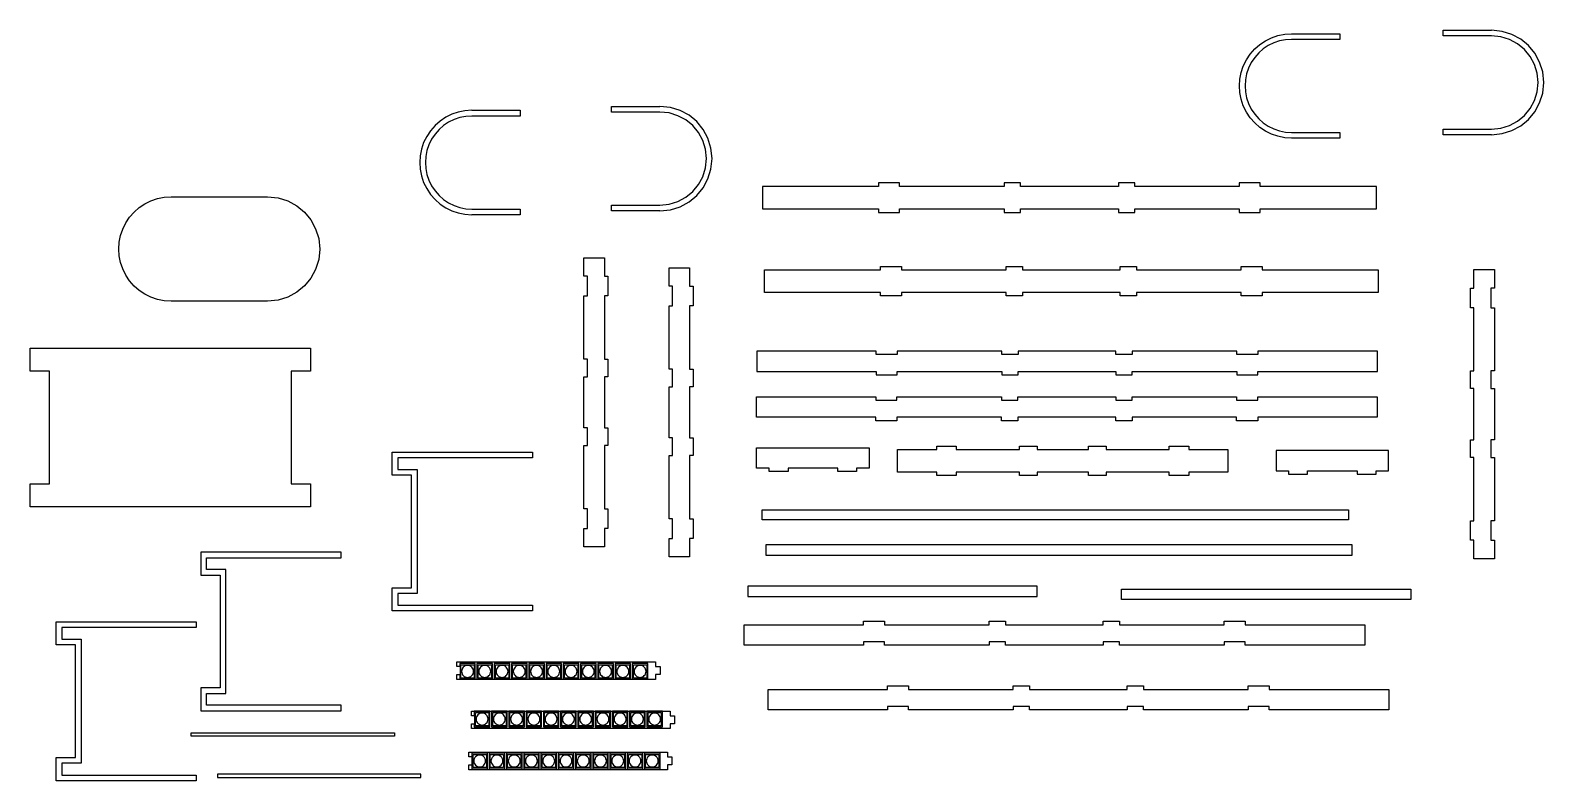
# Model space of a CAD drawing. Extents: x -1323 to 1705, y -706 to 926.
# Drawn here: x -1323 to 10, y 265 to 926 of the extents above; entities that cross this region are included whole.
import ezdxf

# ---------------------------------------------------------------- set-up
doc = ezdxf.new("R2010")
doc.units = 0
doc.layers.add('CAMADA_1', color=7, linetype='CONTINUOUS')

msp = doc.modelspace()

# ---------------------------------------------------------------- linework, layer by layer
at = {"layer": 'CAMADA_1'}
for points in [[(-212.5327, 917.9023), (-217.9607, 917.5419), (-223.2248, 916.4838), (-228.2651, 914.7624), (-233.022, 912.4122), (-237.4358, 909.4677), (-241.4467, 905.9633), (-244.9951, 901.9336), (-248.0212, 897.413), (-250.4231, 892.532), (-252.1388, 887.4442), (-253.1681, 882.2184), (-253.5113, 876.9237), (-253.1681, 871.629), (-252.1388, 866.4032), (-250.4231, 861.3154), (-248.0212, 856.4344), (-244.9951, 851.9138), (-241.4467, 847.8841), (-237.4358, 844.3797), (-233.022, 841.4352), (-228.2651, 839.085), (-223.2248, 837.3636), (-217.9607, 836.3055), (-212.5327, 835.9451), (-170.0369, 835.9451), (-170.0369, 830.9451), (-212.5327, 830.9451), (-218.623, 831.3494), (-224.5293, 832.5367), (-230.1847, 834.4681), (-235.522, 837.1051), (-240.4744, 840.4089), (-244.9747, 844.3408), (-248.956, 848.8622), (-252.3513, 853.9344), (-255.0463, 859.4109), (-256.9713, 865.1196), (-258.1263, 870.9829), (-258.5113, 876.9237), (-258.1263, 882.8645), (-256.9713, 888.7278), (-255.0463, 894.4365), (-252.3513, 899.913), (-248.956, 904.9852), (-244.9747, 909.5066), (-240.4744, 913.4385), (-235.522, 916.7423), (-230.1847, 919.3793), (-224.5293, 921.3107), (-218.623, 922.498), (-212.5327, 922.9023), (-170.0369, 922.9023), (-170.0369, 917.9022), (-212.5327, 917.9022)], [(-36.4374, 920.9022), (-78.9332, 920.9022), (-78.9332, 925.9024), (-36.4374, 925.9024)], [(-36.4374, 833.945), (-78.9332, 833.945), (-78.9332, 838.9451), (-36.4374, 838.9451), (-28.1788, 839.7776), (-20.4867, 842.1654), (-13.5259, 845.9436), (-7.4612, 850.9474), (-2.4574, 857.0121), (1.3208, 863.9729), (3.7086, 871.665), (4.5412, 879.9236), (3.7087, 888.1822), (1.3209, 895.8743), (-2.4573, 902.8351), (-7.4611, 908.8998), (-13.5258, 913.9037), (-20.4865, 917.6819), (-28.1786, 920.0697), (-36.4372, 920.9023)], [(-36.4374, 833.9451), (-27.1711, 834.8792), (-18.5405, 837.5583), (-10.7304, 841.7975), (-3.9257, 847.4119), (1.6887, 854.2166), (5.9279, 862.0267), (8.607, 870.6573), (9.5412, 879.9236), (8.6071, 889.1899), (5.9281, 897.8205), (1.6889, 905.6306), (-3.9255, 912.4353), (-10.7302, 918.0497), (-18.5403, 922.289), (-27.1709, 924.9681), (-36.4372, 925.9023)], [(-934.4899, 855.4242), (-940.5802, 855.0199), (-946.4865, 853.8326), (-952.1418, 851.9012), (-957.4792, 849.2642), (-962.4315, 845.9604), (-966.9318, 842.0285), (-970.9132, 837.5071), (-974.3085, 832.4349), (-977.0035, 826.9583), (-978.9285, 821.2497), (-980.0835, 815.3863), (-980.4685, 809.4456), (-980.0835, 803.5048), (-978.9285, 797.6414), (-977.0035, 791.9328), (-974.3085, 786.4563), (-970.9132, 781.3841), (-966.9318, 776.8627), (-962.4315, 772.9308), (-957.4792, 769.627), (-952.1418, 766.99), (-946.4865, 765.0586), (-940.5802, 763.8713), (-934.4899, 763.467)], [(-934.4898, 855.4242), (-891.994, 855.4242), (-891.994, 850.424), (-934.4898, 850.424)], [(-768.9519, 853.9317), (-811.4477, 853.9317), (-811.4477, 858.9318), (-768.9519, 858.9318)], [(-768.9519, 766.9745), (-759.6856, 767.9086), (-751.055, 770.5877), (-743.2449, 774.8269), (-736.4402, 780.4413), (-730.8258, 787.246), (-726.5866, 795.0561), (-723.9075, 803.6867), (-722.9733, 812.953), (-723.9074, 822.2193), (-726.5865, 830.8499), (-730.8257, 838.66), (-736.44, 845.4648), (-743.2447, 851.0792), (-751.0548, 855.3184), (-759.6854, 857.9975), (-768.9517, 858.9317)], [(-768.9519, 771.9745), (-760.6933, 772.807), (-753.0012, 775.1948), (-746.0404, 778.973), (-739.9757, 783.9768), (-734.9719, 790.0415), (-731.1937, 797.0023), (-728.8059, 804.6944), (-727.9733, 812.953), (-728.8058, 821.2116), (-731.1936, 828.9037), (-734.9718, 835.8645), (-739.9756, 841.9292), (-746.0403, 846.9331), (-753.001, 850.7113), (-760.6931, 853.0991), (-768.9517, 853.9317)], [(-934.4899, 850.4242), (-939.9179, 850.0638), (-945.1819, 849.0057), (-950.2222, 847.2843), (-954.9792, 844.9341), (-959.3929, 841.9896), (-963.4039, 838.4852), (-966.9523, 834.4555), (-969.9784, 829.9349), (-972.3803, 825.0539), (-974.096, 819.966), (-975.1253, 814.7403), (-975.4685, 809.4456), (-975.1253, 804.1509), (-974.096, 798.9251), (-972.3803, 793.8373), (-969.9784, 788.9563), (-966.9523, 784.4357), (-963.4039, 780.406), (-959.3929, 776.9016), (-954.9792, 773.9571), (-950.2222, 771.6069), (-945.1819, 769.8855), (-939.9179, 768.8274), (-934.4899, 768.467)], [(-1114.4849, 779.2894), (-1105.2186, 778.3552), (-1096.588, 775.6761), (-1088.7779, 771.4369), (-1081.9733, 765.8225), (-1076.3589, 759.0177), (-1072.1197, 751.2076), (-1069.4406, 742.577), (-1068.5065, 733.3107), (-1069.4407, 724.0444), (-1072.1198, 715.4138), (-1076.359, 707.6037), (-1081.9734, 700.7991), (-1088.7781, 695.1847), (-1096.5882, 690.9455), (-1105.2188, 688.2664), (-1114.4851, 687.3323), (-1199.4967, 687.3323), (-1205.587, 687.7366), (-1211.4933, 688.9239), (-1217.1487, 690.8553), (-1222.486, 693.4922), (-1227.4384, 696.796), (-1231.9387, 700.728), (-1235.9201, 705.2494), (-1239.3154, 710.3216), (-1242.0104, 715.7981), (-1243.9353, 721.5067), (-1245.0903, 727.3701), (-1245.4753, 733.3109), (-1245.0903, 739.2516), (-1243.9353, 745.115), (-1242.0104, 750.8236), (-1239.3154, 756.3001), (-1235.9201, 761.3723), (-1231.9387, 765.8937), (-1227.4384, 769.8257), (-1222.486, 773.1295), (-1217.1487, 775.7664), (-1211.4933, 777.6978), (-1205.587, 778.8851), (-1199.4967, 779.2894), (-1114.4851, 779.2894)], [(-934.4898, 768.4669), (-891.994, 768.4669), (-891.994, 763.4671), (-934.4898, 763.4671)], [(-768.9519, 766.9744), (-811.4477, 766.9744), (-811.4477, 771.9746), (-768.9519, 771.9746)], [(-945.2051, 358.588), (-944.6386, 358.588), (-944.6386, 365.588), (-945.2051, 365.588)], [(-932.3661, 315.2836), (-931.7997, 315.2836), (-931.7997, 322.2836), (-932.3661, 322.2836)], [(-934.4805, 279.0517), (-934.2081, 279.0517), (-934.2081, 286.0516), (-934.4805, 286.0516)]]:
    msp.add_lwpolyline(points, dxfattribs=at)
for points in [[(-576.3612, 768.5836), (-576.3612, 765.5835), (-557.8146, 765.5835), (-557.8146, 768.5836), (-465.7213, 768.5836), (-465.7213, 765.5835), (-451.3317, 765.5835), (-451.3317, 768.5836), (-365.1021, 768.5836), (-365.1021, 765.5835), (-350.7125, 765.5835), (-350.7125, 768.5836), (-258.6192, 768.5836), (-258.6192, 765.5835), (-240.0726, 765.5835), (-240.0726, 768.5836), (-137.8912, 768.5836), (-137.8912, 788.4811), (-240.0726, 788.4811), (-240.0726, 791.4812), (-258.6192, 791.4812), (-258.6192, 788.4811), (-350.7125, 788.4811), (-350.7125, 791.4812), (-365.1021, 791.4812), (-365.1021, 788.4811), (-451.3317, 788.4811), (-451.3317, 791.4812), (-465.7213, 791.4812), (-465.7213, 788.4811), (-557.8146, 788.4811), (-557.8146, 791.4812), (-576.3612, 791.4812), (-576.3612, 788.4811), (-678.5427, 788.4811), (-678.5427, 768.5836), (-576.3612, 768.5836)], [(-832.7687, 575.7651), (-835.7687, 575.7651), (-835.7687, 620.8838), (-832.7687, 620.8838), (-832.7687, 636.4362), (-835.7687, 636.4362), (-835.7687, 692.0983), (-832.7687, 692.0983), (-832.7687, 709.3417), (-835.7687, 709.3417), (-835.7687, 725.6826), (-817.7687, 725.6826), (-817.7687, 709.3417), (-814.7687, 709.3417), (-814.7687, 692.0983), (-817.7687, 692.0983), (-817.7687, 636.4362), (-814.7687, 636.4362), (-814.7687, 620.8838), (-817.7687, 620.8838), (-817.7687, 575.7651), (-814.7687, 575.7651), (-814.7687, 560.2127), (-817.7687, 560.2127), (-817.7687, 504.5507), (-814.7687, 504.5507), (-814.7687, 487.3074), (-817.7687, 487.3074), (-817.7687, 470.9664), (-835.7687, 470.9664), (-835.7687, 487.3074), (-832.7687, 487.3074), (-832.7687, 504.5507), (-835.7687, 504.5507), (-835.7687, 560.2127), (-832.7687, 560.2127), (-832.7687, 575.7651)], [(-757.7024, 566.9506), (-760.7024, 566.9506), (-760.7024, 612.0693), (-757.7024, 612.0693), (-757.7024, 627.6217), (-760.7024, 627.6217), (-760.7024, 683.2837), (-757.7024, 683.2837), (-757.7024, 700.5271), (-760.7024, 700.5271), (-760.7024, 716.8681), (-742.7025, 716.8681), (-742.7025, 700.5271), (-739.7024, 700.5271), (-739.7024, 683.2837), (-742.7025, 683.2837), (-742.7025, 627.6217), (-739.7024, 627.6217), (-739.7024, 612.0693), (-742.7025, 612.0693), (-742.7025, 566.9506), (-739.7024, 566.9506), (-739.7024, 551.3982), (-742.7025, 551.3982), (-742.7025, 495.7361), (-739.7024, 495.7361), (-739.7024, 478.4929), (-742.7025, 478.4929), (-742.7025, 462.1518), (-760.7024, 462.1518), (-760.7024, 478.4929), (-757.7024, 478.4929), (-757.7024, 495.7361), (-760.7024, 495.7361), (-760.7024, 551.3982), (-757.7024, 551.3982), (-757.7024, 566.9506)], [(-574.6565, 694.9791), (-676.838, 694.9791), (-676.838, 714.8765), (-574.6565, 714.8765), (-574.6565, 717.8766), (-556.1099, 717.8766), (-556.1099, 714.8765), (-464.0166, 714.8765), (-464.0166, 717.8766), (-449.627, 717.8766), (-449.627, 714.8765), (-363.3974, 714.8765), (-363.3974, 717.8766), (-349.0078, 717.8766), (-349.0078, 714.8765), (-256.9145, 714.8765), (-256.9145, 717.8766), (-238.3679, 717.8766), (-238.3679, 714.8765), (-136.1865, 714.8765), (-136.1865, 694.9791), (-238.3679, 694.9791), (-238.3679, 691.9791), (-256.9145, 691.9791), (-256.9145, 694.9791), (-349.0078, 694.9791), (-349.0078, 691.9791), (-363.3974, 691.9791), (-363.3974, 694.9791), (-449.627, 694.9791), (-449.627, 691.9791), (-464.0166, 691.9791), (-464.0166, 694.9791), (-556.1099, 694.9791), (-556.1099, 691.9791), (-574.6565, 691.9791), (-574.6565, 694.9791)], [(-36.9241, 549.7741), (-33.9241, 549.7741), (-33.9241, 494.112), (-36.9241, 494.112), (-36.9241, 476.8688), (-33.9241, 476.8688), (-33.9241, 460.5277), (-51.9241, 460.5277), (-51.9241, 476.8688), (-54.9241, 476.8688), (-54.9241, 494.112), (-51.9241, 494.112), (-51.9241, 549.7741), (-54.9241, 549.7741), (-54.9241, 565.3265), (-51.9241, 565.3265), (-51.9241, 610.4452), (-54.9241, 610.4452), (-54.9241, 625.9976), (-51.9241, 625.9976), (-51.9241, 681.6596), (-54.9241, 681.6596), (-54.9241, 698.903), (-51.9241, 698.903), (-51.9241, 715.2439), (-33.9241, 715.2439), (-33.9241, 698.903), (-36.9241, 698.903), (-36.9241, 681.6596), (-33.9241, 681.6596), (-33.9241, 625.9976), (-36.9241, 625.9976), (-36.9241, 610.4452), (-33.9241, 610.4452), (-33.9241, 565.3265), (-36.9241, 565.3265), (-36.9241, 549.7741)], [(-1323.4584, 506.2052), (-1323.4584, 526.5838), (-1306.4449, 526.5838), (-1306.4449, 625.7181), (-1323.4584, 625.7181), (-1323.4584, 646.0967), (-1076.5823, 646.0967), (-1076.5823, 625.7181), (-1093.5957, 625.7181), (-1093.5957, 526.5838), (-1076.5823, 526.5838), (-1076.5823, 506.2052), (-1323.4584, 506.2052)], [(-467.8308, 622.478), (-453.4412, 622.478), (-453.4412, 625.478), (-367.2116, 625.478), (-367.2116, 622.478), (-352.822, 622.478), (-352.822, 625.478), (-260.7287, 625.478), (-260.7287, 622.478), (-242.1821, 622.478), (-242.1821, 625.478), (-137.0007, 625.478), (-137.0007, 643.4781), (-242.1821, 643.4781), (-242.1821, 640.478), (-260.7287, 640.478), (-260.7287, 643.4781), (-352.822, 643.4781), (-352.822, 640.478), (-367.2116, 640.478), (-367.2116, 643.4781), (-453.4412, 643.4781), (-453.4412, 640.478), (-467.8308, 640.478), (-467.8308, 643.4781), (-559.9242, 643.4781), (-559.9242, 640.478), (-578.4707, 640.478), (-578.4707, 643.4781), (-683.6523, 643.4781), (-683.6523, 625.478), (-578.4707, 625.478), (-578.4707, 622.478), (-559.9242, 622.478), (-559.9242, 625.478), (-467.8308, 625.478), (-467.8308, 622.478)], [(-578.6888, 582.1287), (-578.6888, 585.1287), (-683.8703, 585.1287), (-683.8703, 603.1287), (-578.6888, 603.1287), (-578.6888, 600.1287), (-560.1422, 600.1287), (-560.1422, 603.1287), (-468.0489, 603.1287), (-468.0489, 600.1287), (-453.6593, 600.1287), (-453.6593, 603.1287), (-367.4297, 603.1287), (-367.4297, 600.1287), (-353.0401, 600.1287), (-353.0401, 603.1287), (-260.9467, 603.1287), (-260.9467, 600.1287), (-242.4001, 600.1287), (-242.4001, 603.1287), (-137.2187, 603.1287), (-137.2187, 585.1287), (-242.4001, 585.1287), (-242.4001, 582.1287), (-260.9467, 582.1287), (-260.9467, 585.1287), (-353.0401, 585.1287), (-353.0401, 582.1287), (-367.4297, 582.1287), (-367.4297, 585.1287), (-453.6593, 585.1287), (-453.6593, 582.1287), (-468.0489, 582.1287), (-468.0489, 585.1287), (-560.1422, 585.1287), (-560.1422, 582.1287), (-578.6888, 582.1287)], [(-1004.6103, 414.6134), (-1004.6103, 434.992), (-987.5968, 434.992), (-987.5968, 534.1264), (-1004.6103, 534.1264), (-1004.6103, 554.5049), (-881.1822, 554.5049), (-881.1822, 549.5049), (-999.6103, 549.5049), (-999.6103, 539.1264), (-982.5969, 539.1264), (-982.5969, 429.992), (-999.6103, 429.992), (-999.6103, 419.6134), (-881.1822, 419.6134), (-881.1822, 414.6134), (-1004.6103, 414.6134)], [(-683.7421, 558.3022), (-584.6077, 558.3022), (-584.6077, 540.3022), (-595.6292, 540.3022), (-595.6292, 537.3022), (-612.2924, 537.3022), (-612.2924, 540.3022), (-656.0573, 540.3022), (-656.0573, 537.3022), (-672.7205, 537.3022), (-672.7205, 540.3022), (-683.7421, 540.3022), (-683.7421, 558.3022)], [(-303.0844, 556.7293), (-268.6434, 556.7293), (-268.6434, 536.8318), (-303.0844, 536.8318), (-303.0844, 533.8317), (-320.3277, 533.8317), (-320.3277, 536.8318), (-375.9898, 536.8318), (-375.9898, 533.8317), (-391.5422, 533.8317), (-391.5422, 536.8318), (-436.6609, 536.8318), (-436.6609, 533.8317), (-452.2133, 533.8317), (-452.2133, 536.8318), (-507.8753, 536.8318), (-507.8753, 533.8317), (-525.1186, 533.8317), (-525.1186, 536.8318), (-559.5597, 536.8318), (-559.5597, 556.7293), (-525.1186, 556.7293), (-525.1186, 559.7292), (-507.8753, 559.7292), (-507.8753, 556.7293), (-452.2133, 556.7293), (-452.2133, 559.7292), (-436.6609, 559.7292), (-436.6609, 556.7293), (-391.5422, 556.7293), (-391.5422, 559.7292), (-375.9898, 559.7292), (-375.9898, 556.7293), (-320.3277, 556.7293), (-320.3277, 559.7292), (-303.0844, 559.7292), (-303.0844, 556.7293)], [(-226.1765, 555.972), (-226.1765, 537.972), (-215.1549, 537.972), (-215.1549, 534.972), (-198.4917, 534.972), (-198.4917, 537.972), (-154.7268, 537.972), (-154.7268, 534.972), (-138.0635, 534.972), (-138.0635, 537.972), (-127.042, 537.972), (-127.042, 555.972), (-226.1765, 555.972)], [(-678.9229, 503.7919), (-162.2712, 503.7919), (-162.2712, 494.7157), (-678.9229, 494.7157), (-678.9229, 503.7919)], [(-159.0878, 463.7084), (-159.0878, 472.7847), (-675.7394, 472.7847), (-675.7394, 463.7084), (-159.0878, 463.7084)], [(-1173.1826, 326.6407), (-1049.7545, 326.6407), (-1049.7545, 331.6407), (-1168.1826, 331.6407), (-1168.1826, 342.0193), (-1151.1691, 342.0193), (-1151.1691, 451.1537), (-1168.1826, 451.1537), (-1168.1826, 461.5322), (-1049.7545, 461.5322), (-1049.7545, 466.5322), (-1173.1826, 466.5322), (-1173.1826, 446.1537), (-1156.1692, 446.1537), (-1156.1692, 347.0193), (-1173.1826, 347.0193), (-1173.1826, 326.6407)], [(-691.5457, 427.2535), (-436.6294, 427.2535), (-436.6294, 436.3297), (-691.5457, 436.3297), (-691.5457, 427.2535)], [(-107.5399, 424.6195), (-362.4562, 424.6195), (-362.4562, 433.6957), (-107.5399, 433.6957), (-107.5399, 424.6195)], [(-1300.7293, 265.1543), (-1300.7293, 285.5329), (-1283.7159, 285.5329), (-1283.7159, 384.6674), (-1300.7293, 384.6674), (-1300.7293, 405.0458), (-1177.3013, 405.0458), (-1177.3013, 400.0458), (-1295.7293, 400.0458), (-1295.7293, 389.6674), (-1278.7159, 389.6674), (-1278.7159, 280.5329), (-1295.7293, 280.5329), (-1295.7293, 270.1543), (-1177.3013, 270.1543), (-1177.3013, 265.1543), (-1300.7293, 265.1543)], [(-571.0914, 384.5439), (-571.0914, 387.5439), (-589.6379, 387.5439), (-589.6379, 384.5439), (-694.8195, 384.5439), (-694.8195, 402.5439), (-589.6379, 402.5439), (-589.6379, 405.5439), (-571.0914, 405.5439), (-571.0914, 402.5439), (-478.998, 402.5439), (-478.998, 405.5439), (-464.6085, 405.5439), (-464.6085, 402.5439), (-378.3788, 402.5439), (-378.3788, 405.5439), (-363.9893, 405.5439), (-363.9893, 402.5439), (-271.896, 402.5439), (-271.896, 405.5439), (-253.3494, 405.5439), (-253.3494, 402.5439), (-148.1678, 402.5439), (-148.1678, 384.5439), (-253.3494, 384.5439), (-253.3494, 387.5439), (-271.896, 387.5439), (-271.896, 384.5439), (-363.9893, 384.5439), (-363.9893, 387.5439), (-378.3788, 387.5439), (-378.3788, 384.5439), (-464.6085, 384.5439), (-464.6085, 387.5439), (-478.998, 387.5439), (-478.998, 384.5439), (-571.0914, 384.5439)], [(-945.2051, 365.588), (-947.6387, 365.588), (-947.6387, 369.785), (-772.6387, 369.785), (-772.6387, 365.588), (-768.7671, 365.588), (-768.7671, 358.588), (-772.6387, 358.588), (-772.6387, 354.3911), (-947.6387, 354.3911), (-947.6387, 358.588), (-945.2051, 358.588), (-945.2051, 354.5556), (-931.4851, 354.5556), (-931.4851, 368.2755), (-945.2051, 368.2755), (-945.2051, 365.588)], [(-944.2051, 367.2756), (-932.4851, 367.2756), (-932.4851, 355.5555), (-944.2051, 355.5555), (-944.2051, 367.2756)], [(-933.09, 361.4156), (-933.1968, 362.4747), (-933.503, 363.4611), (-933.9875, 364.3538), (-934.6292, 365.1315), (-935.4069, 365.7732), (-936.2996, 366.2577), (-937.286, 366.5639), (-938.3451, 366.6707), (-939.4042, 366.5639), (-940.3906, 366.2577), (-941.2833, 365.7732), (-942.061, 365.1315), (-942.7027, 364.3538), (-943.1872, 363.4611), (-943.4934, 362.4747), (-943.6002, 361.4156), (-943.4934, 360.3565), (-943.1872, 359.3701), (-942.7027, 358.4774), (-942.061, 357.6997), (-941.2833, 357.058), (-940.3906, 356.5734), (-939.4042, 356.2672), (-938.3451, 356.1604), (-937.286, 356.2672), (-936.2996, 356.5734), (-935.4069, 357.0579), (-934.6292, 357.6996), (-933.9875, 358.4773), (-933.503, 359.37), (-933.1968, 360.3564), (-933.09, 361.4155)], [(-930.0051, 354.5556), (-916.2851, 354.5556), (-916.2851, 368.2755), (-930.0051, 368.2755), (-930.0051, 354.5556)], [(-929.0051, 367.2756), (-917.2851, 367.2756), (-917.2851, 355.5555), (-929.0051, 355.5555), (-929.0051, 367.2756)], [(-917.89, 361.4156), (-917.9968, 362.4747), (-918.303, 363.4611), (-918.7875, 364.3538), (-919.4292, 365.1315), (-920.2069, 365.7732), (-921.0996, 366.2577), (-922.086, 366.5639), (-923.1451, 366.6707), (-924.2042, 366.5639), (-925.1906, 366.2577), (-926.0833, 365.7732), (-926.861, 365.1315), (-927.5027, 364.3538), (-927.9872, 363.4611), (-928.2934, 362.4747), (-928.4002, 361.4156), (-928.2934, 360.3565), (-927.9872, 359.3701), (-927.5027, 358.4774), (-926.861, 357.6997), (-926.0833, 357.058), (-925.1906, 356.5734), (-924.2042, 356.2672), (-923.1451, 356.1604), (-922.086, 356.2672), (-921.0996, 356.5734), (-920.2069, 357.0579), (-919.4292, 357.6996), (-918.7875, 358.4773), (-918.303, 359.37), (-917.9968, 360.3564), (-917.89, 361.4155)], [(-914.8051, 354.5556), (-901.0851, 354.5556), (-901.0851, 368.2755), (-914.8051, 368.2755), (-914.8051, 354.5556)], [(-913.8051, 367.2756), (-902.0851, 367.2756), (-902.0851, 355.5555), (-913.8051, 355.5555), (-913.8051, 367.2756)], [(-902.69, 361.4156), (-902.7968, 362.4747), (-903.103, 363.4611), (-903.5875, 364.3538), (-904.2292, 365.1315), (-905.0069, 365.7732), (-905.8996, 366.2577), (-906.886, 366.5639), (-907.9451, 366.6707), (-909.0042, 366.5639), (-909.9906, 366.2577), (-910.8833, 365.7732), (-911.661, 365.1315), (-912.3027, 364.3538), (-912.7872, 363.4611), (-913.0934, 362.4747), (-913.2002, 361.4156), (-913.0934, 360.3565), (-912.7872, 359.3701), (-912.3027, 358.4774), (-911.661, 357.6997), (-910.8833, 357.058), (-909.9906, 356.5734), (-909.0042, 356.2672), (-907.9451, 356.1604), (-906.886, 356.2672), (-905.8996, 356.5734), (-905.0069, 357.0579), (-904.2292, 357.6996), (-903.5875, 358.4773), (-903.103, 359.37), (-902.7968, 360.3564), (-902.69, 361.4155)], [(-899.6051, 354.5556), (-885.8851, 354.5556), (-885.8851, 368.2755), (-899.6051, 368.2755), (-899.6051, 354.5556)], [(-886.8851, 367.2756), (-886.8851, 355.5555), (-898.6051, 355.5555), (-898.6051, 367.2756), (-886.8851, 367.2756)], [(-887.49, 361.4156), (-887.5968, 362.4747), (-887.903, 363.4611), (-888.3875, 364.3538), (-889.0292, 365.1315), (-889.8069, 365.7732), (-890.6996, 366.2577), (-891.686, 366.5639), (-892.7451, 366.6707), (-893.8042, 366.5639), (-894.7906, 366.2577), (-895.6833, 365.7732), (-896.461, 365.1315), (-897.1027, 364.3538), (-897.5872, 363.4611), (-897.8934, 362.4747), (-898.0002, 361.4156), (-897.8934, 360.3565), (-897.5872, 359.3701), (-897.1027, 358.4774), (-896.461, 357.6997), (-895.6833, 357.058), (-894.7906, 356.5734), (-893.8042, 356.2672), (-892.7451, 356.1604), (-891.686, 356.2672), (-890.6996, 356.5734), (-889.8069, 357.0579), (-889.0292, 357.6996), (-888.3875, 358.4773), (-887.903, 359.37), (-887.5968, 360.3564), (-887.49, 361.4155)], [(-884.4051, 354.5556), (-870.6851, 354.5556), (-870.6851, 368.2755), (-884.4051, 368.2755), (-884.4051, 354.5556)], [(-883.4051, 367.2756), (-871.6851, 367.2756), (-871.6851, 355.5555), (-883.4051, 355.5555), (-883.4051, 367.2756)], [(-872.29, 361.4156), (-872.3968, 362.4747), (-872.703, 363.4611), (-873.1875, 364.3538), (-873.8292, 365.1315), (-874.6069, 365.7732), (-875.4996, 366.2577), (-876.486, 366.5639), (-877.5451, 366.6707), (-878.6042, 366.5639), (-879.5906, 366.2577), (-880.4833, 365.7732), (-881.261, 365.1315), (-881.9027, 364.3538), (-882.3872, 363.4611), (-882.6934, 362.4747), (-882.8002, 361.4156), (-882.6934, 360.3565), (-882.3872, 359.3701), (-881.9027, 358.4774), (-881.261, 357.6997), (-880.4833, 357.058), (-879.5906, 356.5734), (-878.6042, 356.2672), (-877.5451, 356.1604), (-876.486, 356.2672), (-875.4996, 356.5734), (-874.6069, 357.0579), (-873.8292, 357.6996), (-873.1875, 358.4773), (-872.703, 359.37), (-872.3968, 360.3564), (-872.29, 361.4155)], [(-869.2051, 354.5556), (-855.4851, 354.5556), (-855.4851, 368.2755), (-869.2051, 368.2755), (-869.2051, 354.5556)], [(-856.4851, 367.2756), (-856.4851, 355.5555), (-868.2051, 355.5555), (-868.2051, 367.2756), (-856.4851, 367.2756)], [(-857.09, 361.4156), (-857.1968, 362.4747), (-857.503, 363.4611), (-857.9875, 364.3538), (-858.6292, 365.1315), (-859.4069, 365.7732), (-860.2996, 366.2577), (-861.286, 366.5639), (-862.3451, 366.6707), (-863.4042, 366.5639), (-864.3906, 366.2577), (-865.2833, 365.7732), (-866.061, 365.1315), (-866.7027, 364.3538), (-867.1872, 363.4611), (-867.4934, 362.4747), (-867.6002, 361.4156), (-867.4934, 360.3565), (-867.1872, 359.3701), (-866.7027, 358.4774), (-866.061, 357.6997), (-865.2833, 357.058), (-864.3906, 356.5734), (-863.4042, 356.2672), (-862.3451, 356.1604), (-861.286, 356.2672), (-860.2996, 356.5734), (-859.4069, 357.0579), (-858.6292, 357.6996), (-857.9875, 358.4773), (-857.503, 359.37), (-857.1968, 360.3564), (-857.09, 361.4155)], [(-854.0051, 354.5556), (-840.2851, 354.5556), (-840.2851, 368.2755), (-854.0051, 368.2755), (-854.0051, 354.5556)], [(-841.2851, 367.2756), (-841.2851, 355.5555), (-853.0051, 355.5555), (-853.0051, 367.2756), (-841.2851, 367.2756)], [(-841.89, 361.4156), (-841.9968, 362.4747), (-842.303, 363.4611), (-842.7875, 364.3538), (-843.4292, 365.1315), (-844.2069, 365.7732), (-845.0996, 366.2577), (-846.086, 366.5639), (-847.1451, 366.6707), (-848.2042, 366.5639), (-849.1906, 366.2577), (-850.0833, 365.7732), (-850.861, 365.1315), (-851.5027, 364.3538), (-851.9872, 363.4611), (-852.2934, 362.4747), (-852.4002, 361.4156), (-852.2934, 360.3565), (-851.9872, 359.3701), (-851.5027, 358.4774), (-850.861, 357.6997), (-850.0833, 357.058), (-849.1906, 356.5734), (-848.2042, 356.2672), (-847.1451, 356.1604), (-846.086, 356.2672), (-845.0996, 356.5734), (-844.2069, 357.0579), (-843.4292, 357.6996), (-842.7875, 358.4773), (-842.303, 359.37), (-841.9968, 360.3564), (-841.89, 361.4155)], [(-838.8051, 354.5556), (-825.0851, 354.5556), (-825.0851, 368.2755), (-838.8051, 368.2755), (-838.8051, 354.5556)], [(-826.0851, 367.2756), (-826.0851, 355.5555), (-837.8051, 355.5555), (-837.8051, 367.2756), (-826.0851, 367.2756)], [(-826.69, 361.4156), (-826.7968, 362.4747), (-827.103, 363.4611), (-827.5875, 364.3538), (-828.2292, 365.1315), (-829.0069, 365.7732), (-829.8996, 366.2577), (-830.886, 366.5639), (-831.9451, 366.6707), (-833.0042, 366.5639), (-833.9906, 366.2577), (-834.8833, 365.7732), (-835.661, 365.1315), (-836.3027, 364.3538), (-836.7872, 363.4611), (-837.0934, 362.4747), (-837.2002, 361.4156), (-837.0934, 360.3565), (-836.7872, 359.3701), (-836.3027, 358.4774), (-835.661, 357.6997), (-834.8833, 357.058), (-833.9906, 356.5734), (-833.0042, 356.2672), (-831.9451, 356.1604), (-830.886, 356.2672), (-829.8996, 356.5734), (-829.0069, 357.0579), (-828.2292, 357.6996), (-827.5875, 358.4773), (-827.103, 359.37), (-826.7968, 360.3564), (-826.69, 361.4155)], [(-823.6051, 354.5556), (-809.8851, 354.5556), (-809.8851, 368.2755), (-823.6051, 368.2755), (-823.6051, 354.5556)], [(-822.6051, 367.2756), (-810.8851, 367.2756), (-810.8851, 355.5555), (-822.6051, 355.5555), (-822.6051, 367.2756)], [(-811.49, 361.4156), (-811.5968, 362.4747), (-811.903, 363.4611), (-812.3875, 364.3538), (-813.0292, 365.1315), (-813.8069, 365.7732), (-814.6996, 366.2577), (-815.686, 366.5639), (-816.7451, 366.6707), (-817.8042, 366.5639), (-818.7906, 366.2577), (-819.6833, 365.7732), (-820.461, 365.1315), (-821.1027, 364.3538), (-821.5872, 363.4611), (-821.8934, 362.4747), (-822.0002, 361.4156), (-821.8934, 360.3565), (-821.5872, 359.3701), (-821.1027, 358.4774), (-820.461, 357.6997), (-819.6833, 357.058), (-818.7906, 356.5734), (-817.8042, 356.2672), (-816.7451, 356.1604), (-815.686, 356.2672), (-814.6996, 356.5734), (-813.8069, 357.0579), (-813.0292, 357.6996), (-812.3875, 358.4773), (-811.903, 359.37), (-811.5968, 360.3564), (-811.49, 361.4155)], [(-808.4051, 354.5556), (-794.6851, 354.5556), (-794.6851, 368.2755), (-808.4051, 368.2755), (-808.4051, 354.5556)], [(-795.6851, 367.2756), (-795.6851, 355.5555), (-807.4051, 355.5555), (-807.4051, 367.2756), (-795.6851, 367.2756)], [(-796.29, 361.4156), (-796.3968, 362.4747), (-796.703, 363.4611), (-797.1875, 364.3538), (-797.8292, 365.1315), (-798.6069, 365.7732), (-799.4996, 366.2577), (-800.486, 366.5639), (-801.5451, 366.6707), (-802.6042, 366.5639), (-803.5906, 366.2577), (-804.4833, 365.7732), (-805.261, 365.1315), (-805.9027, 364.3538), (-806.3872, 363.4611), (-806.6934, 362.4747), (-806.8002, 361.4156), (-806.6934, 360.3565), (-806.3872, 359.3701), (-805.9027, 358.4774), (-805.261, 357.6997), (-804.4833, 357.058), (-803.5906, 356.5734), (-802.6042, 356.2672), (-801.5451, 356.1604), (-800.486, 356.2672), (-799.4996, 356.5734), (-798.6069, 357.0579), (-797.8292, 357.6996), (-797.1875, 358.4773), (-796.703, 359.37), (-796.3968, 360.3564), (-796.29, 361.4155)], [(-793.2051, 354.5556), (-779.4851, 354.5556), (-779.4851, 368.2755), (-793.2051, 368.2755), (-793.2051, 354.5556)], [(-792.2051, 367.2756), (-780.4851, 367.2756), (-780.4851, 355.5555), (-792.2051, 355.5555), (-792.2051, 367.2756)], [(-781.09, 361.4156), (-781.1968, 362.4747), (-781.503, 363.4611), (-781.9875, 364.3538), (-782.6292, 365.1315), (-783.4069, 365.7732), (-784.2996, 366.2577), (-785.286, 366.5639), (-786.3451, 366.6707), (-787.4042, 366.5639), (-788.3906, 366.2577), (-789.2833, 365.7732), (-790.061, 365.1315), (-790.7027, 364.3538), (-791.1872, 363.4611), (-791.4934, 362.4747), (-791.6002, 361.4156), (-791.4934, 360.3565), (-791.1872, 359.3701), (-790.7027, 358.4774), (-790.061, 357.6997), (-789.2833, 357.058), (-788.3906, 356.5734), (-787.4042, 356.2672), (-786.3451, 356.1604), (-785.286, 356.2672), (-784.2996, 356.5734), (-783.4069, 357.0579), (-782.6292, 357.6996), (-781.9875, 358.4773), (-781.503, 359.37), (-781.1968, 360.3564), (-781.09, 361.4155)], [(-443.4485, 327.6121), (-443.4485, 330.612), (-457.8381, 330.612), (-457.8381, 327.6121), (-549.9314, 327.6121), (-549.9314, 330.612), (-568.478, 330.612), (-568.478, 327.6121), (-673.6595, 327.6121), (-673.6595, 345.6121), (-568.478, 345.6121), (-568.478, 348.612), (-549.9314, 348.612), (-549.9314, 345.6121), (-457.8381, 345.6121), (-457.8381, 348.612), (-443.4485, 348.612), (-443.4485, 345.6121), (-357.2188, 345.6121), (-357.2188, 348.612), (-342.8293, 348.612), (-342.8293, 345.6121), (-250.736, 345.6121), (-250.736, 348.612), (-232.1894, 348.612), (-232.1894, 345.6121), (-127.0079, 345.6121), (-127.0079, 327.6121), (-232.1894, 327.6121), (-232.1894, 330.612), (-250.736, 330.612), (-250.736, 327.6121), (-342.8293, 327.6121), (-342.8293, 330.612), (-357.2188, 330.612), (-357.2188, 327.6121), (-443.4485, 327.6121)], [(-934.7997, 315.2836), (-932.3661, 315.2836), (-932.3661, 312.596), (-918.6461, 312.596), (-918.6461, 326.316), (-932.3661, 326.316), (-932.3661, 322.2836), (-934.7997, 322.2836), (-934.7997, 326.4805), (-759.7996, 326.4805), (-759.7996, 322.2836), (-755.9281, 322.2836), (-755.9281, 315.2836), (-759.7996, 315.2836), (-759.7996, 311.0867), (-934.7997, 311.0867), (-934.7997, 315.2836)], [(-919.6461, 325.3161), (-919.6461, 313.596), (-931.3661, 313.596), (-931.3661, 325.3161), (-919.6461, 325.3161)], [(-920.2509, 319.456), (-920.3577, 320.5151), (-920.6639, 321.5016), (-921.1484, 322.3942), (-921.7901, 323.172), (-922.5679, 323.8137), (-923.4605, 324.2982), (-924.447, 324.6044), (-925.5061, 324.7112), (-926.5652, 324.6044), (-927.5516, 324.2982), (-928.4443, 323.8137), (-929.222, 323.172), (-929.8637, 322.3942), (-930.3482, 321.5016), (-930.6544, 320.5151), (-930.7612, 319.456), (-930.6544, 318.3969), (-930.3482, 317.4105), (-929.8637, 316.5178), (-929.222, 315.7401), (-928.4443, 315.0984), (-927.5516, 314.6139), (-926.5652, 314.3077), (-925.5061, 314.2009), (-924.447, 314.3077), (-923.4606, 314.6139), (-922.5679, 315.0984), (-921.7902, 315.7401), (-921.1485, 316.5178), (-920.6639, 317.4105), (-920.3577, 318.3969), (-920.2509, 319.456)], [(-903.4461, 326.316), (-917.1661, 326.316), (-917.1661, 312.596), (-903.4461, 312.596), (-903.4461, 326.316)], [(-904.4461, 325.3161), (-904.4461, 313.596), (-916.1661, 313.596), (-916.1661, 325.3161), (-904.4461, 325.3161)], [(-905.0509, 319.456), (-905.1577, 320.5151), (-905.4639, 321.5016), (-905.9484, 322.3942), (-906.5901, 323.172), (-907.3679, 323.8137), (-908.2605, 324.2982), (-909.247, 324.6044), (-910.3061, 324.7112), (-911.3652, 324.6044), (-912.3516, 324.2982), (-913.2443, 323.8137), (-914.022, 323.172), (-914.6637, 322.3942), (-915.1482, 321.5016), (-915.4544, 320.5151), (-915.5612, 319.456), (-915.4544, 318.3969), (-915.1482, 317.4105), (-914.6637, 316.5178), (-914.022, 315.7401), (-913.2443, 315.0984), (-912.3516, 314.6139), (-911.3652, 314.3077), (-910.3061, 314.2009), (-909.247, 314.3077), (-908.2606, 314.6139), (-907.3679, 315.0984), (-906.5902, 315.7401), (-905.9485, 316.5178), (-905.4639, 317.4105), (-905.1577, 318.3969), (-905.0509, 319.456)], [(-888.2461, 326.316), (-901.9661, 326.316), (-901.9661, 312.596), (-888.2461, 312.596), (-888.2461, 326.316)], [(-889.2461, 325.3161), (-889.2461, 313.596), (-900.9661, 313.596), (-900.9661, 325.3161), (-889.2461, 325.3161)], [(-889.8509, 319.456), (-889.9577, 320.5151), (-890.2639, 321.5016), (-890.7484, 322.3942), (-891.3901, 323.172), (-892.1679, 323.8137), (-893.0605, 324.2982), (-894.047, 324.6044), (-895.1061, 324.7112), (-896.1652, 324.6044), (-897.1516, 324.2982), (-898.0443, 323.8137), (-898.822, 323.172), (-899.4637, 322.3942), (-899.9482, 321.5016), (-900.2544, 320.5151), (-900.3612, 319.456), (-900.2544, 318.3969), (-899.9482, 317.4105), (-899.4637, 316.5178), (-898.822, 315.7401), (-898.0443, 315.0984), (-897.1516, 314.6139), (-896.1652, 314.3077), (-895.1061, 314.2009), (-894.047, 314.3077), (-893.0606, 314.6139), (-892.1679, 315.0984), (-891.3902, 315.7401), (-890.7485, 316.5178), (-890.2639, 317.4105), (-889.9577, 318.3969), (-889.8509, 319.456)], [(-873.0461, 326.316), (-886.7661, 326.316), (-886.7661, 312.596), (-873.0461, 312.596), (-873.0461, 326.316)], [(-885.7661, 325.3161), (-874.0461, 325.3161), (-874.0461, 313.596), (-885.7661, 313.596), (-885.7661, 325.3161)], [(-874.6509, 319.456), (-874.7577, 320.5151), (-875.0639, 321.5016), (-875.5484, 322.3942), (-876.1901, 323.172), (-876.9679, 323.8137), (-877.8605, 324.2982), (-878.847, 324.6044), (-879.9061, 324.7112), (-880.9652, 324.6044), (-881.9516, 324.2982), (-882.8443, 323.8137), (-883.622, 323.172), (-884.2637, 322.3942), (-884.7482, 321.5016), (-885.0544, 320.5151), (-885.1612, 319.456), (-885.0544, 318.3969), (-884.7482, 317.4105), (-884.2637, 316.5178), (-883.622, 315.7401), (-882.8443, 315.0984), (-881.9516, 314.6139), (-880.9652, 314.3077), (-879.9061, 314.2009), (-878.847, 314.3077), (-877.8606, 314.6139), (-876.9679, 315.0984), (-876.1902, 315.7401), (-875.5485, 316.5178), (-875.0639, 317.4105), (-874.7577, 318.3969), (-874.6509, 319.456)], [(-857.8461, 326.316), (-871.5661, 326.316), (-871.5661, 312.596), (-857.8461, 312.596), (-857.8461, 326.316)], [(-870.5661, 325.3161), (-858.8461, 325.3161), (-858.8461, 313.596), (-870.5661, 313.596), (-870.5661, 325.3161)], [(-859.4509, 319.456), (-859.5577, 320.5151), (-859.8639, 321.5016), (-860.3484, 322.3942), (-860.9901, 323.172), (-861.7679, 323.8137), (-862.6605, 324.2982), (-863.647, 324.6044), (-864.7061, 324.7112), (-865.7652, 324.6044), (-866.7516, 324.2982), (-867.6443, 323.8137), (-868.422, 323.172), (-869.0637, 322.3942), (-869.5482, 321.5016), (-869.8544, 320.5151), (-869.9612, 319.456), (-869.8544, 318.3969), (-869.5482, 317.4105), (-869.0637, 316.5178), (-868.422, 315.7401), (-867.6443, 315.0984), (-866.7516, 314.6139), (-865.7652, 314.3077), (-864.7061, 314.2009), (-863.647, 314.3077), (-862.6606, 314.6139), (-861.7679, 315.0984), (-860.9902, 315.7401), (-860.3485, 316.5178), (-859.8639, 317.4105), (-859.5577, 318.3969), (-859.4509, 319.456)], [(-842.6461, 326.316), (-856.3661, 326.316), (-856.3661, 312.596), (-842.6461, 312.596), (-842.6461, 326.316)], [(-855.3661, 325.3161), (-843.6461, 325.3161), (-843.6461, 313.596), (-855.3661, 313.596), (-855.3661, 325.3161)], [(-844.2509, 319.456), (-844.3577, 320.5151), (-844.6639, 321.5016), (-845.1484, 322.3942), (-845.7901, 323.172), (-846.5679, 323.8137), (-847.4605, 324.2982), (-848.447, 324.6044), (-849.5061, 324.7112), (-850.5652, 324.6044), (-851.5516, 324.2982), (-852.4443, 323.8137), (-853.222, 323.172), (-853.8637, 322.3942), (-854.3482, 321.5016), (-854.6544, 320.5151), (-854.7612, 319.456), (-854.6544, 318.3969), (-854.3482, 317.4105), (-853.8637, 316.5178), (-853.222, 315.7401), (-852.4443, 315.0984), (-851.5516, 314.6139), (-850.5652, 314.3077), (-849.5061, 314.2009), (-848.447, 314.3077), (-847.4606, 314.6139), (-846.5679, 315.0984), (-845.7902, 315.7401), (-845.1485, 316.5178), (-844.6639, 317.4105), (-844.3577, 318.3969), (-844.2509, 319.456)], [(-827.4461, 326.316), (-841.1661, 326.316), (-841.1661, 312.596), (-827.4461, 312.596), (-827.4461, 326.316)], [(-840.1661, 325.3161), (-828.4461, 325.3161), (-828.4461, 313.596), (-840.1661, 313.596), (-840.1661, 325.3161)], [(-829.0509, 319.456), (-829.1577, 320.5151), (-829.4639, 321.5016), (-829.9484, 322.3942), (-830.5901, 323.172), (-831.3679, 323.8137), (-832.2605, 324.2982), (-833.247, 324.6044), (-834.3061, 324.7112), (-835.3652, 324.6044), (-836.3516, 324.2982), (-837.2443, 323.8137), (-838.022, 323.172), (-838.6637, 322.3942), (-839.1482, 321.5016), (-839.4544, 320.5151), (-839.5612, 319.456), (-839.4544, 318.3969), (-839.1482, 317.4105), (-838.6637, 316.5178), (-838.022, 315.7401), (-837.2443, 315.0984), (-836.3516, 314.6139), (-835.3652, 314.3077), (-834.3061, 314.2009), (-833.247, 314.3077), (-832.2606, 314.6139), (-831.3679, 315.0984), (-830.5902, 315.7401), (-829.9485, 316.5178), (-829.4639, 317.4105), (-829.1577, 318.3969), (-829.0509, 319.456)], [(-812.2461, 326.316), (-825.9661, 326.316), (-825.9661, 312.596), (-812.2461, 312.596), (-812.2461, 326.316)], [(-824.9661, 325.3161), (-813.2461, 325.3161), (-813.2461, 313.596), (-824.9661, 313.596), (-824.9661, 325.3161)], [(-813.8509, 319.456), (-813.9577, 320.5151), (-814.2639, 321.5016), (-814.7484, 322.3942), (-815.3901, 323.172), (-816.1679, 323.8137), (-817.0605, 324.2982), (-818.047, 324.6044), (-819.1061, 324.7112), (-820.1652, 324.6044), (-821.1516, 324.2982), (-822.0443, 323.8137), (-822.822, 323.172), (-823.4637, 322.3942), (-823.9482, 321.5016), (-824.2544, 320.5151), (-824.3612, 319.456), (-824.2544, 318.3969), (-823.9482, 317.4105), (-823.4637, 316.5178), (-822.822, 315.7401), (-822.0443, 315.0984), (-821.1516, 314.6139), (-820.1652, 314.3077), (-819.1061, 314.2009), (-818.047, 314.3077), (-817.0606, 314.6139), (-816.1679, 315.0984), (-815.3902, 315.7401), (-814.7485, 316.5178), (-814.2639, 317.4105), (-813.9577, 318.3969), (-813.8509, 319.456)], [(-797.046, 326.316), (-810.7661, 326.316), (-810.7661, 312.596), (-797.046, 312.596), (-797.046, 326.316)], [(-798.0461, 325.3161), (-798.0461, 313.596), (-809.7661, 313.596), (-809.7661, 325.3161), (-798.0461, 325.3161)], [(-798.6509, 319.456), (-798.7577, 320.5151), (-799.0639, 321.5016), (-799.5484, 322.3942), (-800.1901, 323.172), (-800.9679, 323.8137), (-801.8605, 324.2982), (-802.847, 324.6044), (-803.9061, 324.7112), (-804.9652, 324.6044), (-805.9516, 324.2982), (-806.8443, 323.8137), (-807.622, 323.172), (-808.2637, 322.3942), (-808.7482, 321.5016), (-809.0544, 320.5151), (-809.1612, 319.456), (-809.0544, 318.3969), (-808.7482, 317.4105), (-808.2637, 316.5178), (-807.622, 315.7401), (-806.8443, 315.0984), (-805.9516, 314.6139), (-804.9652, 314.3077), (-803.9061, 314.2009), (-802.847, 314.3077), (-801.8606, 314.6139), (-800.9679, 315.0984), (-800.1902, 315.7401), (-799.5485, 316.5178), (-799.0639, 317.4105), (-798.7577, 318.3969), (-798.6509, 319.456)], [(-781.8461, 326.316), (-795.5661, 326.316), (-795.5661, 312.596), (-781.8461, 312.596), (-781.8461, 326.316)], [(-794.5661, 325.3161), (-782.8461, 325.3161), (-782.8461, 313.596), (-794.5661, 313.596), (-794.5661, 325.3161)], [(-783.4509, 319.456), (-783.5577, 320.5151), (-783.8639, 321.5016), (-784.3484, 322.3942), (-784.9901, 323.172), (-785.7679, 323.8137), (-786.6605, 324.2982), (-787.647, 324.6044), (-788.7061, 324.7112), (-789.7652, 324.6044), (-790.7516, 324.2982), (-791.6443, 323.8137), (-792.422, 323.172), (-793.0637, 322.3942), (-793.5482, 321.5016), (-793.8544, 320.5151), (-793.9612, 319.456), (-793.8544, 318.3969), (-793.5482, 317.4105), (-793.0637, 316.5178), (-792.422, 315.7401), (-791.6443, 315.0984), (-790.7516, 314.6139), (-789.7652, 314.3077), (-788.7061, 314.2009), (-787.647, 314.3077), (-786.6606, 314.6139), (-785.7679, 315.0984), (-784.9902, 315.7401), (-784.3485, 316.5178), (-783.8639, 317.4105), (-783.5577, 318.3969), (-783.4509, 319.456)], [(-766.6461, 326.316), (-780.3661, 326.316), (-780.3661, 312.596), (-766.6461, 312.596), (-766.6461, 326.316)], [(-779.3661, 325.3161), (-767.6461, 325.3161), (-767.6461, 313.596), (-779.3661, 313.596), (-779.3661, 325.3161)], [(-768.2509, 319.456), (-768.3577, 320.5151), (-768.6639, 321.5016), (-769.1484, 322.3942), (-769.7901, 323.172), (-770.5679, 323.8137), (-771.4605, 324.2982), (-772.447, 324.6044), (-773.5061, 324.7112), (-774.5652, 324.6044), (-775.5516, 324.2982), (-776.4443, 323.8137), (-777.222, 323.172), (-777.8637, 322.3942), (-778.3482, 321.5016), (-778.6544, 320.5151), (-778.7612, 319.456), (-778.6544, 318.3969), (-778.3482, 317.4105), (-777.8637, 316.5178), (-777.222, 315.7401), (-776.4443, 315.0984), (-775.5516, 314.6139), (-774.5652, 314.3077), (-773.5061, 314.2009), (-772.447, 314.3077), (-771.4606, 314.6139), (-770.5679, 315.0984), (-769.7902, 315.7401), (-769.1485, 316.5178), (-768.6639, 317.4105), (-768.3577, 318.3969), (-768.2509, 319.456)], [(-1002.7332, 304.4419), (-1181.6048, 304.4419), (-1181.6048, 307.4511), (-1002.7332, 307.4511), (-1002.7332, 304.4419)], [(-934.4805, 286.0516), (-937.2081, 286.0516), (-937.2081, 290.2485), (-762.2081, 290.2485), (-762.2081, 286.0516), (-758.3366, 286.0516), (-758.3366, 279.0517), (-762.2081, 279.0517), (-762.2081, 274.8547), (-937.2081, 274.8547), (-937.2081, 279.0517), (-934.4805, 279.0517), (-934.4805, 275.6659), (-920.7605, 275.6659), (-920.7605, 289.3859), (-934.4805, 289.3859), (-934.4805, 286.0516)], [(-933.4805, 288.3859), (-921.7605, 288.3859), (-921.7605, 276.6658), (-933.4805, 276.6658), (-933.4805, 288.3859)], [(-922.3654, 282.5259), (-922.4722, 283.585), (-922.7784, 284.5714), (-923.2629, 285.4641), (-923.9046, 286.2418), (-924.6823, 286.8835), (-925.575, 287.368), (-926.5614, 287.6742), (-927.6205, 287.781), (-928.6796, 287.6742), (-929.666, 287.368), (-930.5587, 286.8835), (-931.3364, 286.2418), (-931.9781, 285.4641), (-932.4626, 284.5714), (-932.7688, 283.585), (-932.8756, 282.5259), (-932.7688, 281.4668), (-932.4626, 280.4803), (-931.9781, 279.5877), (-931.3365, 278.8099), (-930.5587, 278.1682), (-929.6661, 277.6837), (-928.6796, 277.3775), (-927.6205, 277.2707), (-926.5614, 277.3775), (-925.575, 277.6837), (-924.6823, 278.1682), (-923.9046, 278.8099), (-923.2629, 279.5876), (-922.7784, 280.4803), (-922.4722, 281.4667), (-922.3654, 282.5258)], [(-919.2805, 275.6659), (-905.5605, 275.6659), (-905.5605, 289.3859), (-919.2805, 289.3859), (-919.2805, 275.6659)], [(-906.5605, 288.3859), (-906.5605, 276.6658), (-918.2805, 276.6658), (-918.2805, 288.3859), (-906.5605, 288.3859)], [(-907.1654, 282.5259), (-907.2722, 283.585), (-907.5784, 284.5714), (-908.0629, 285.4641), (-908.7046, 286.2418), (-909.4823, 286.8835), (-910.375, 287.368), (-911.3614, 287.6742), (-912.4205, 287.781), (-913.4796, 287.6742), (-914.466, 287.368), (-915.3587, 286.8835), (-916.1364, 286.2418), (-916.7781, 285.4641), (-917.2626, 284.5714), (-917.5688, 283.585), (-917.6756, 282.5259), (-917.5688, 281.4668), (-917.2626, 280.4803), (-916.7781, 279.5877), (-916.1365, 278.8099), (-915.3587, 278.1682), (-914.4661, 277.6837), (-913.4796, 277.3775), (-912.4205, 277.2707), (-911.3614, 277.3775), (-910.375, 277.6837), (-909.4823, 278.1682), (-908.7046, 278.8099), (-908.0629, 279.5876), (-907.5784, 280.4803), (-907.2722, 281.4667), (-907.1654, 282.5258)], [(-904.0805, 275.6659), (-890.3605, 275.6659), (-890.3605, 289.3859), (-904.0805, 289.3859), (-904.0805, 275.6659)], [(-891.3605, 288.3859), (-891.3605, 276.6658), (-903.0805, 276.6658), (-903.0805, 288.3859), (-891.3605, 288.3859)], [(-891.9654, 282.5259), (-892.0722, 283.585), (-892.3784, 284.5714), (-892.8629, 285.4641), (-893.5046, 286.2418), (-894.2823, 286.8835), (-895.175, 287.368), (-896.1614, 287.6742), (-897.2205, 287.781), (-898.2796, 287.6742), (-899.266, 287.368), (-900.1587, 286.8835), (-900.9364, 286.2418), (-901.5781, 285.4641), (-902.0626, 284.5714), (-902.3688, 283.585), (-902.4756, 282.5259), (-902.3688, 281.4668), (-902.0626, 280.4803), (-901.5781, 279.5877), (-900.9365, 278.8099), (-900.1587, 278.1682), (-899.2661, 277.6837), (-898.2796, 277.3775), (-897.2205, 277.2707), (-896.1614, 277.3775), (-895.175, 277.6837), (-894.2823, 278.1682), (-893.5046, 278.8099), (-892.8629, 279.5876), (-892.3784, 280.4803), (-892.0722, 281.4667), (-891.9654, 282.5258)], [(-888.8805, 275.6659), (-875.1605, 275.6659), (-875.1605, 289.3859), (-888.8805, 289.3859), (-888.8805, 275.6659)], [(-887.8805, 288.3859), (-876.1605, 288.3859), (-876.1605, 276.6658), (-887.8805, 276.6658), (-887.8805, 288.3859)], [(-876.7654, 282.5259), (-876.8722, 283.585), (-877.1784, 284.5714), (-877.6629, 285.4641), (-878.3046, 286.2418), (-879.0823, 286.8835), (-879.975, 287.368), (-880.9614, 287.6742), (-882.0205, 287.781), (-883.0796, 287.6742), (-884.066, 287.368), (-884.9587, 286.8835), (-885.7364, 286.2418), (-886.3781, 285.4641), (-886.8626, 284.5714), (-887.1688, 283.585), (-887.2756, 282.5259), (-887.1688, 281.4668), (-886.8626, 280.4803), (-886.3781, 279.5877), (-885.7365, 278.8099), (-884.9587, 278.1682), (-884.0661, 277.6837), (-883.0796, 277.3775), (-882.0205, 277.2707), (-880.9614, 277.3775), (-879.975, 277.6837), (-879.0823, 278.1682), (-878.3046, 278.8099), (-877.6629, 279.5876), (-877.1784, 280.4803), (-876.8722, 281.4667), (-876.7654, 282.5258)], [(-873.6805, 275.6659), (-859.9605, 275.6659), (-859.9605, 289.3859), (-873.6805, 289.3859), (-873.6805, 275.6659)], [(-872.6805, 288.3859), (-860.9605, 288.3859), (-860.9605, 276.6658), (-872.6805, 276.6658), (-872.6805, 288.3859)], [(-861.5654, 282.5259), (-861.6722, 283.585), (-861.9784, 284.5714), (-862.4629, 285.4641), (-863.1046, 286.2418), (-863.8823, 286.8835), (-864.775, 287.368), (-865.7614, 287.6742), (-866.8205, 287.781), (-867.8796, 287.6742), (-868.866, 287.368), (-869.7587, 286.8835), (-870.5364, 286.2418), (-871.1781, 285.4641), (-871.6626, 284.5714), (-871.9688, 283.585), (-872.0756, 282.5259), (-871.9688, 281.4668), (-871.6626, 280.4803), (-871.1781, 279.5877), (-870.5365, 278.8099), (-869.7587, 278.1682), (-868.8661, 277.6837), (-867.8796, 277.3775), (-866.8205, 277.2707), (-865.7614, 277.3775), (-864.775, 277.6837), (-863.8823, 278.1682), (-863.1046, 278.8099), (-862.4629, 279.5876), (-861.9784, 280.4803), (-861.6722, 281.4667), (-861.5654, 282.5258)], [(-858.4805, 275.6659), (-844.7605, 275.6659), (-844.7605, 289.3859), (-858.4805, 289.3859), (-858.4805, 275.6659)], [(-857.4805, 288.3859), (-845.7605, 288.3859), (-845.7605, 276.6658), (-857.4805, 276.6658), (-857.4805, 288.3859)], [(-846.3654, 282.5259), (-846.4722, 283.585), (-846.7784, 284.5714), (-847.2629, 285.4641), (-847.9046, 286.2418), (-848.6823, 286.8835), (-849.575, 287.368), (-850.5614, 287.6742), (-851.6205, 287.781), (-852.6796, 287.6742), (-853.666, 287.368), (-854.5587, 286.8835), (-855.3364, 286.2418), (-855.9781, 285.4641), (-856.4626, 284.5714), (-856.7688, 283.585), (-856.8756, 282.5259), (-856.7688, 281.4668), (-856.4626, 280.4803), (-855.9781, 279.5877), (-855.3365, 278.8099), (-854.5587, 278.1682), (-853.6661, 277.6837), (-852.6796, 277.3775), (-851.6205, 277.2707), (-850.5614, 277.3775), (-849.575, 277.6837), (-848.6823, 278.1682), (-847.9046, 278.8099), (-847.2629, 279.5876), (-846.7784, 280.4803), (-846.4722, 281.4667), (-846.3654, 282.5258)], [(-843.2805, 275.6659), (-829.5605, 275.6659), (-829.5605, 289.3859), (-843.2805, 289.3859), (-843.2805, 275.6659)], [(-830.5605, 288.3859), (-830.5605, 276.6658), (-842.2805, 276.6658), (-842.2805, 288.3859), (-830.5605, 288.3859)], [(-831.1654, 282.5259), (-831.2722, 283.585), (-831.5784, 284.5714), (-832.0629, 285.4641), (-832.7046, 286.2418), (-833.4823, 286.8835), (-834.375, 287.368), (-835.3614, 287.6742), (-836.4205, 287.781), (-837.4796, 287.6742), (-838.466, 287.368), (-839.3587, 286.8835), (-840.1364, 286.2418), (-840.7781, 285.4641), (-841.2626, 284.5714), (-841.5688, 283.585), (-841.6756, 282.5259), (-841.5688, 281.4668), (-841.2626, 280.4803), (-840.7781, 279.5877), (-840.1365, 278.8099), (-839.3587, 278.1682), (-838.4661, 277.6837), (-837.4796, 277.3775), (-836.4205, 277.2707), (-835.3614, 277.3775), (-834.375, 277.6837), (-833.4823, 278.1682), (-832.7046, 278.8099), (-832.0629, 279.5876), (-831.5784, 280.4803), (-831.2722, 281.4667), (-831.1654, 282.5258)], [(-828.0805, 275.6659), (-814.3605, 275.6659), (-814.3605, 289.3859), (-828.0805, 289.3859), (-828.0805, 275.6659)], [(-815.3605, 288.3859), (-815.3605, 276.6658), (-827.0805, 276.6658), (-827.0805, 288.3859), (-815.3605, 288.3859)], [(-815.9654, 282.5259), (-816.0722, 283.585), (-816.3784, 284.5714), (-816.8629, 285.4641), (-817.5046, 286.2418), (-818.2823, 286.8835), (-819.175, 287.368), (-820.1614, 287.6742), (-821.2205, 287.781), (-822.2796, 287.6742), (-823.266, 287.368), (-824.1587, 286.8835), (-824.9364, 286.2418), (-825.5781, 285.4641), (-826.0626, 284.5714), (-826.3688, 283.585), (-826.4756, 282.5259), (-826.3688, 281.4668), (-826.0626, 280.4803), (-825.5781, 279.5877), (-824.9365, 278.8099), (-824.1587, 278.1682), (-823.2661, 277.6837), (-822.2796, 277.3775), (-821.2205, 277.2707), (-820.1614, 277.3775), (-819.175, 277.6837), (-818.2823, 278.1682), (-817.5046, 278.8099), (-816.8629, 279.5876), (-816.3784, 280.4803), (-816.0722, 281.4667), (-815.9654, 282.5258)], [(-812.8805, 275.6659), (-799.1605, 275.6659), (-799.1605, 289.3859), (-812.8805, 289.3859), (-812.8805, 275.6659)], [(-800.1605, 288.3859), (-800.1605, 276.6658), (-811.8805, 276.6658), (-811.8805, 288.3859), (-800.1605, 288.3859)], [(-800.7654, 282.5259), (-800.8722, 283.585), (-801.1784, 284.5714), (-801.6629, 285.4641), (-802.3046, 286.2418), (-803.0823, 286.8835), (-803.975, 287.368), (-804.9614, 287.6742), (-806.0205, 287.781), (-807.0796, 287.6742), (-808.066, 287.368), (-808.9587, 286.8835), (-809.7364, 286.2418), (-810.3781, 285.4641), (-810.8626, 284.5714), (-811.1688, 283.585), (-811.2756, 282.5259), (-811.1688, 281.4668), (-810.8626, 280.4803), (-810.3781, 279.5877), (-809.7365, 278.8099), (-808.9587, 278.1682), (-808.0661, 277.6837), (-807.0796, 277.3775), (-806.0205, 277.2707), (-804.9614, 277.3775), (-803.975, 277.6837), (-803.0823, 278.1682), (-802.3046, 278.8099), (-801.6629, 279.5876), (-801.1784, 280.4803), (-800.8722, 281.4667), (-800.7654, 282.5258)], [(-797.6805, 275.6659), (-783.9605, 275.6659), (-783.9605, 289.3859), (-797.6805, 289.3859), (-797.6805, 275.6659)], [(-796.6805, 288.3859), (-784.9605, 288.3859), (-784.9605, 276.6658), (-796.6805, 276.6658), (-796.6805, 288.3859)], [(-785.5654, 282.5259), (-785.6722, 283.585), (-785.9784, 284.5714), (-786.4629, 285.4641), (-787.1046, 286.2418), (-787.8823, 286.8835), (-788.775, 287.368), (-789.7614, 287.6742), (-790.8205, 287.781), (-791.8796, 287.6742), (-792.866, 287.368), (-793.7587, 286.8835), (-794.5364, 286.2418), (-795.1781, 285.4641), (-795.6626, 284.5714), (-795.9688, 283.585), (-796.0756, 282.5259), (-795.9688, 281.4668), (-795.6626, 280.4803), (-795.1781, 279.5877), (-794.5365, 278.8099), (-793.7587, 278.1682), (-792.8661, 277.6837), (-791.8796, 277.3775), (-790.8205, 277.2707), (-789.7614, 277.3775), (-788.775, 277.6837), (-787.8823, 278.1682), (-787.1046, 278.8099), (-786.4629, 279.5876), (-785.9784, 280.4803), (-785.6722, 281.4667), (-785.5654, 282.5258)], [(-782.4805, 275.6659), (-768.7605, 275.6659), (-768.7605, 289.3859), (-782.4805, 289.3859), (-782.4805, 275.6659)], [(-769.7605, 288.3859), (-769.7605, 276.6658), (-781.4805, 276.6658), (-781.4805, 288.3859), (-769.7605, 288.3859)], [(-770.3654, 282.5259), (-770.4722, 283.585), (-770.7784, 284.5714), (-771.2629, 285.4641), (-771.9046, 286.2418), (-772.6823, 286.8835), (-773.575, 287.368), (-774.5614, 287.6742), (-775.6205, 287.781), (-776.6796, 287.6742), (-777.666, 287.368), (-778.5587, 286.8835), (-779.3364, 286.2418), (-779.9781, 285.4641), (-780.4626, 284.5714), (-780.7688, 283.585), (-780.8756, 282.5259), (-780.7688, 281.4668), (-780.4626, 280.4803), (-779.9781, 279.5877), (-779.3365, 278.8099), (-778.5587, 278.1682), (-777.6661, 277.6837), (-776.6796, 277.3775), (-775.6205, 277.2707), (-774.5614, 277.3775), (-773.575, 277.6837), (-772.6823, 278.1682), (-771.9046, 278.8099), (-771.2629, 279.5876), (-770.7784, 280.4803), (-770.4722, 281.4667), (-770.3654, 282.5258)], [(-979.6008, 267.9172), (-979.6008, 270.9263), (-1158.4724, 270.9263), (-1158.4724, 267.9172), (-979.6008, 267.9172)]]:
    msp.add_lwpolyline(points, close=True, dxfattribs=at)

doc.saveas('drawing.dxf')
